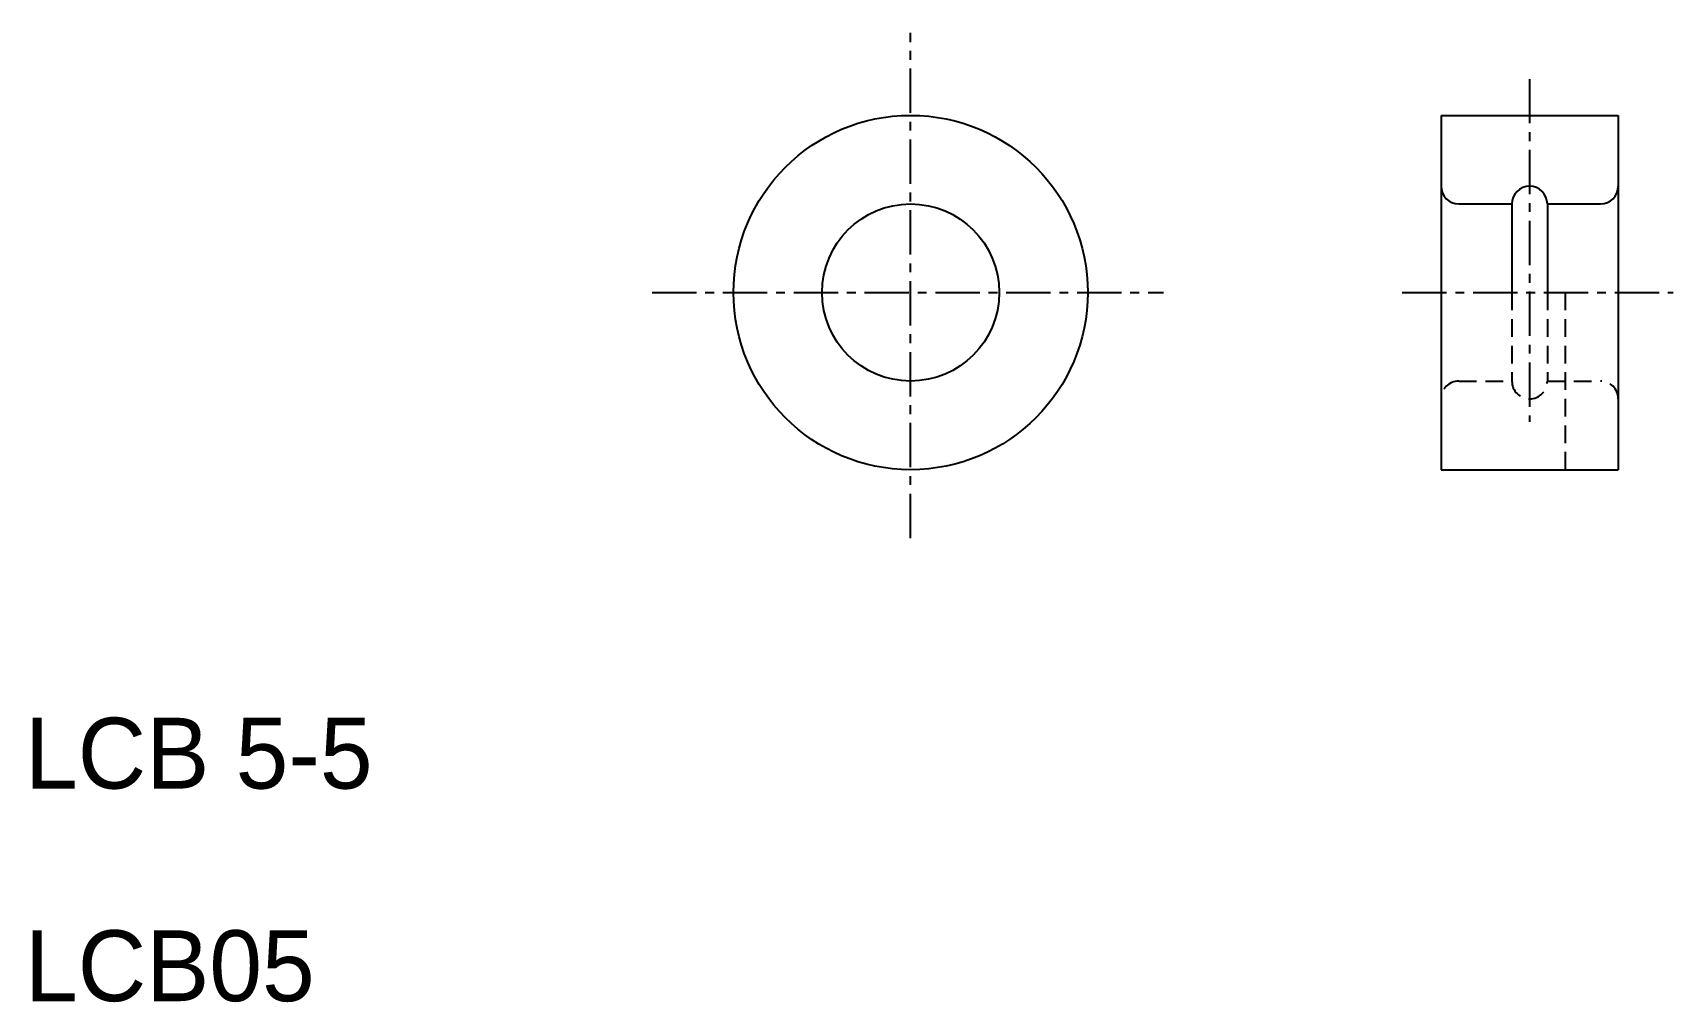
# Model space of a CAD drawing. Extents: x 10.2 to 56.5, y 10 to 37.3.
import ezdxf

# ---------------------------------------------------------------- set-up
doc = ezdxf.new("R2010")
doc.units = 0
doc.linetypes.add('CENTER', pattern=[2, 1.25, -0.25, 0.25, -0.25])
doc.linetypes.add('DASHED', pattern=[0.75, 0.5, -0.25])
doc.layers.get('0').update_dxf_attribs({"linetype": 'CONTINUOUS'})
doc.layers.add('CENTER', color=1, linetype='CENTER')

msp = doc.modelspace()

# ---------------------------------------------------------------- linework, layer by layer
at = {"color": 7, "linetype": 'CONTINUOUS'}
for p, q in [((49.976, 35), (49.976, 25)), ((49.976, 35), (54.976, 35)), ((54.976, 35), (54.976, 25)), ((50.476, 32.5), (51.976, 32.5)), ((51.976, 32.5), (51.976, 30)), ((52.976, 32.5), (52.976, 30)), ((52.976, 32.5), (54.476, 32.5)), ((49.976, 25), (54.976, 25)), ((51.226, 25), (51.226, 25)), ((52.476, 25), (52.476, 25))]:
    msp.add_line(p, q, dxfattribs=at)
at = {"color": 3, "linetype": 'DASHED'}
for p, q in [((51.976, 30), (51.976, 27.5)), ((52.976, 30), (52.976, 27.5)), ((53.476, 30), (53.476, 25)), ((50.476, 27.5), (51.976, 27.5)), ((52.976, 27.5), (54.476, 27.5))]:
    msp.add_line(p, q, dxfattribs=at)
at = {"color": 7, "linetype": 'CONTINUOUS'}
for radius in [5, 2.5]:
    msp.add_circle((35, 30), radius, dxfattribs=at)
for centre, start, end in [((50.476, 33), 180, 270), ((52.476, 32.5), 0, 180), ((54.476, 33), 270, 0)]:
    msp.add_arc(centre, 0.5, start, end, dxfattribs=at)
at = {"color": 3, "linetype": 'DASHED'}
for centre, start, end in [((50.476, 27), 90, 180), ((52.476, 27.5), 180, 0), ((54.476, 27), 0, 90)]:
    msp.add_arc(centre, 0.5, start, end, dxfattribs=at)
at = {"layer": 'CENTER', "color": 1, "linetype": 'CENTER'}
for p, q in [((35, 23.07), (35, 37.33)), ((52.476, 36.026), (52.476, 26.351)), ((27.702, 30), (42.137, 30)), ((48.88, 30), (56.528, 30))]:
    msp.add_line(p, q, dxfattribs=at)

# ---------------------------------------------------------------- texts
at = {"color": 7, "linetype": 'CONTINUOUS'}
for s, p in [('LCB 5-5', (10, 16)), ('LCB05', (10, 10))]:
    msp.add_text(s, height=2, dxfattribs=at).set_placement(p)

doc.saveas('drawing.dxf')
